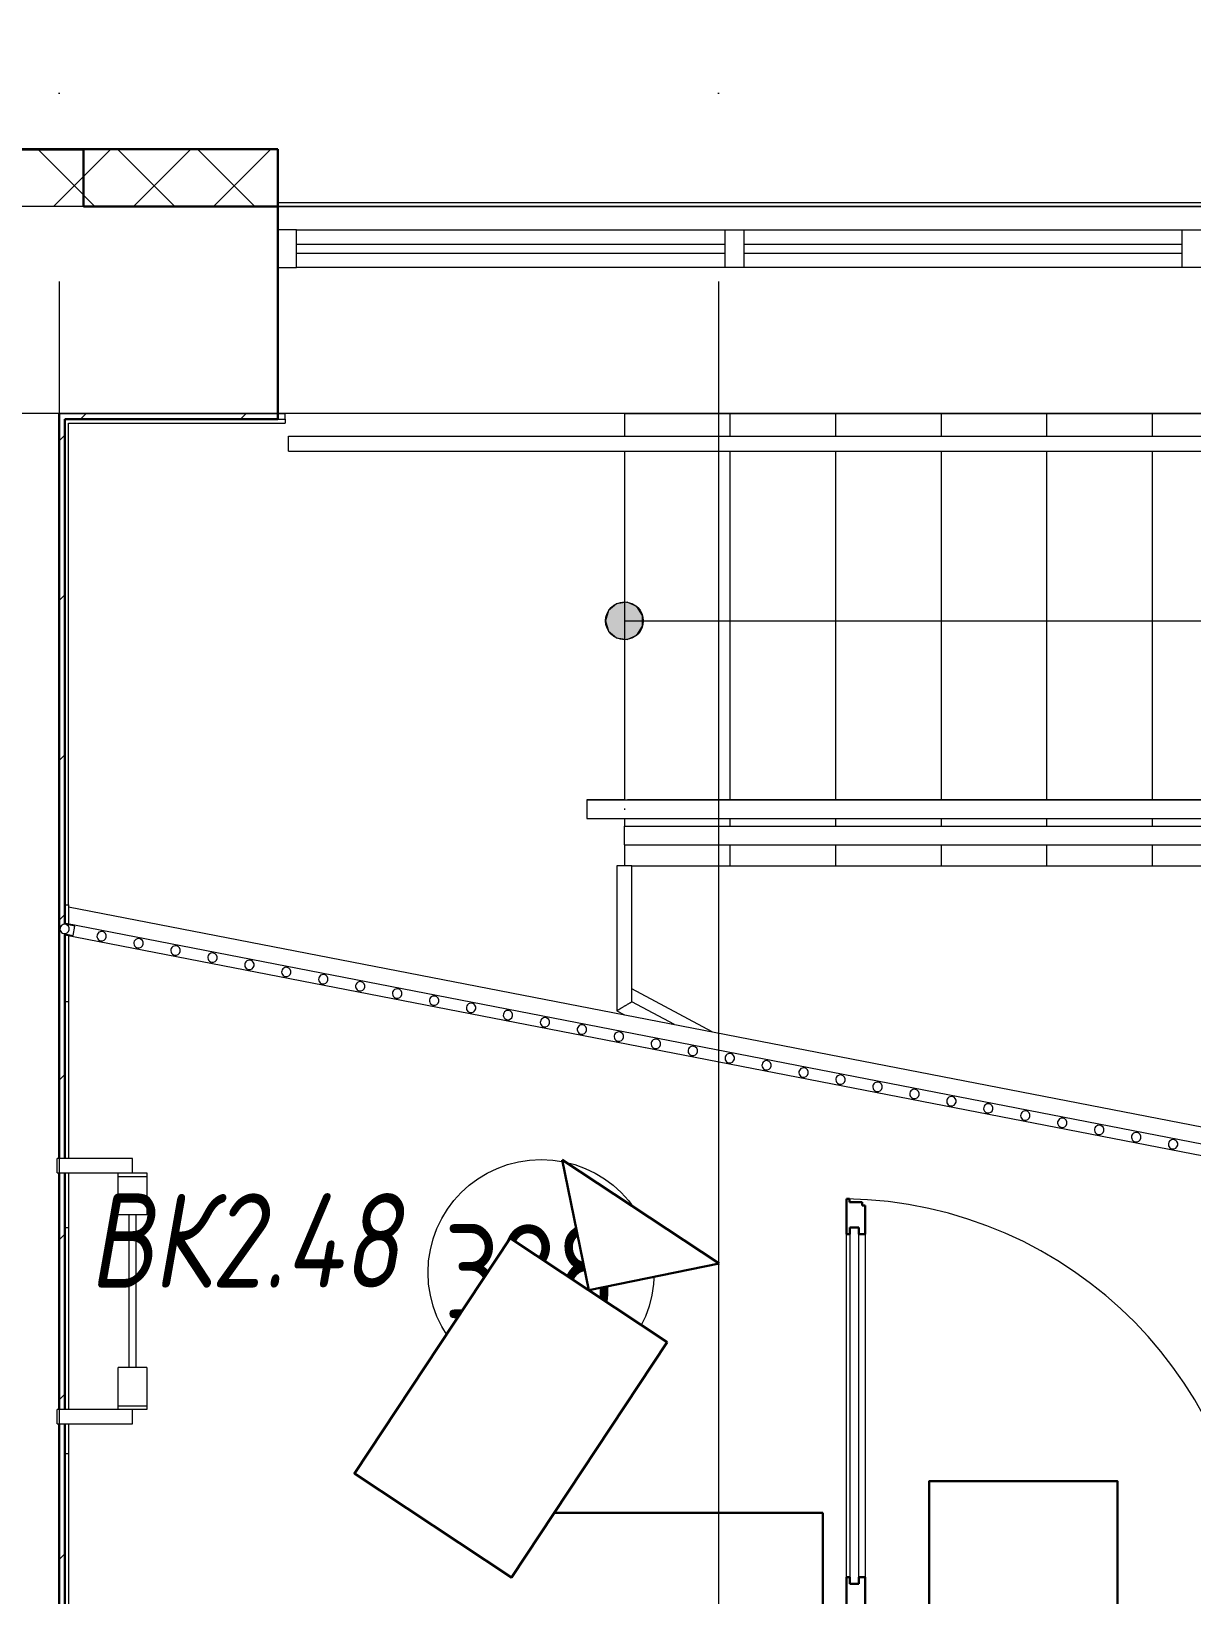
# Model space of a CAD drawing. Header units: millimetres. Extents: x -495897 to 1376592, y -28539 to 470976.
# Drawn here: x 274066 to 277144, y 386500 to 390650 of the extents above; entities that cross this region are included whole.
import ezdxf
from ezdxf.enums import TextEntityAlignment as Align

# ---------------------------------------------------------------- set-up
doc = ezdxf.new("R2010")
doc.units = ezdxf.units.MM
doc.set_wipeout_variables(frame=1)
doc.linetypes.add('ADSK_Линия сетки', pattern=[25, 20, -2.5, 0, -2.5])
for name, color, linetype, lineweight in [('RC-Видеонаблюдение', 5, 'Continuous', 30), ('RC-Линии_связи-Адресные', 5, 'Continuous', 30), ('Витраж', 7, 'Continuous', 9), ('Двери', 252, 'Continuous', 9), ('Лестницы', 252, 'Continuous', 9), ('Марки помещений', 252, 'Continuous', 20), ('Оборудование', 8, 'Continuous', 18), ('Ограждение', 252, 'Continuous', 9), ('Оси', 252, 'Continuous', 9), ('Панели витража', 252, 'Continuous', 9), ('Перекрытие', 252, 'Continuous', 18), ('Стены внутренние', 7, 'Continuous', 18), ('Стены наружные', 7, 'Continuous', 18), ('Стены штриховка', 7, 'Continuous', 9), ('Стрелки вверх', 7, 'Continuous', 18)]:
    doc.layers.add(name, color=color, linetype=linetype, lineweight=lineweight)
doc.layers.add('RC-Позиционные_обозначения', color=7, linetype='Continuous')
doc.layers.add('Двери открывание', color=7, linetype='Continuous', lineweight=9, true_color=0xc0c0c0)
doc.styles.add('GOST Common_2', font='', dxfattribs={"width": 0.9, "height": 250})
doc.styles.add('RubezhCAD', font='', dxfattribs={"oblique": 10})
doc.styles.get("Standard").update_dxf_attribs({"font": ''})
doc.styles.get('GOST Common_2').set_extended_font_data('GOST type B')
doc.styles.get('RubezhCAD').set_extended_font_data('GOST type A')
doc.styles.get('Standard').set_extended_font_data('GOST type B')

# ---------------------------------------------------------------- blocks, each defined once
blk = doc.blocks.new('RC-UGO-CAM-01')
blk.add_attdef('PSTN', text='', height=2.5).set_placement((4.626, 3.284), align=Align.BOTTOM_LEFT)
at = {"color": 1}
blk.add_wipeout([(3.743, 0), (6.243, 2.499), (6.243, -2.499)], dxfattribs=at)
blk.add_line((6.243, 2.499), (6.243, -2.499), dxfattribs=at)
blk.add_wipeout([(-3.743, -2.499), (-3.741, 2.497), (3.743, 2.499), (3.743, -2.499)], dxfattribs=at)
for q in [(6.243, 2.499), (6.243, -2.499)]:
    blk.add_line((3.743, 0), q, dxfattribs=at)
blk.add_lwpolyline([(3.743, -2.499), (3.743, 2.499), (-3.743, 2.499), (-3.743, -2.499), (3.743, -2.499)], close=True, dxfattribs=at)
blk = doc.blocks.new('3 этаж')
at = {"layer": 'Стрелки вверх', "true_color": 0x636466}
h = blk.add_hatch(color=251, dxfattribs=at)
edge = h.paths.add_edge_path()
edge.add_arc((276395.8, 28686.6), 50, 0, 360)
blk.add_hatch(color=251, dxfattribs=at).paths.add_polyline_path([(276402.9, 28637.1), (276428.5, 28648.8), (276443.8, 28672.5), (276443.8, 28700.6), (276428.5, 28724.3), (276402.9, 28736), (276375, 28732), (276353.7, 28713.6), (276345.8, 28686.6), (276353.7, 28659.5), (276375, 28641.1)])
at = {"layer": 'Витраж', "color": 251, "lineweight": 18, "true_color": 0x636466}
for p, q in [((275525.9, 29724.1), (275475.9, 29724.1)), ((275475.9, 29624.1), (275475.9, 29724.1)), ((275525.9, 29624.1), (275525.9, 29724.1)), ((275475.9, 29624.1), (275525.9, 29624.1))]:
    blk.add_line(p, q, dxfattribs=at)
at = {"layer": 'Витраж', "color": 251, "true_color": 0x636466}
for p, q in [((275525.9, 29724.1), (276663.4, 29724.1)), ((276713.4, 29724.1), (277875.9, 29724.1)), ((276663.4, 29624.1), (275525.9, 29624.1)), ((277875.9, 29624.1), (276713.4, 29624.1))]:
    blk.add_line(p, q, dxfattribs=at)
at = {"layer": 'Витраж', "color": 251, "lineweight": 18, "true_color": 0x636466, "extrusion": (0, 0, -1)}
for p, q in [((276663.4, 29624.1), (276663.4, 29724.1)), ((276663.4, 29724.1), (276713.4, 29724.1)), ((276713.4, 29624.1), (276713.4, 29724.1)), ((277875.9, 29624.1), (277875.9, 29724.1)), ((277875.9, 29724.1), (277925.9, 29724.1)), ((276713.4, 29624.1), (276663.4, 29624.1)), ((277925.9, 29624.1), (277875.9, 29624.1))]:
    blk.add_line(p, q, dxfattribs=at)
at = {"layer": 'Двери', "color": 251, "lineweight": 30, "true_color": 0x636466}
for p, q in [((276984.8, 27152.6), (276992.8, 27152.6)), ((276984.8, 27058.6), (276984.8, 27152.6)), ((276992.8, 27152.6), (276992.8, 27143.6)), ((276992.8, 27143.6), (277026.8, 27143.6)), ((277026.8, 27143.6), (277026.8, 27134.6)), ((277026.8, 27134.6), (277034.8, 27134.6)), ((277034.8, 27134.6), (277034.8, 27058.6)), ((276993.8, 27058.6), (276984.8, 27058.6)), ((276993.8, 27076.6), (276993.8, 27058.6)), ((277017.8, 27076.6), (276993.8, 27076.6)), ((277017.8, 27058.6), (277017.8, 27076.6)), ((277034.8, 27058.6), (277017.8, 27058.6)), ((276984.8, 26054.6), (276984.8, 26148.6)), ((276993.8, 26148.6), (276984.8, 26148.6)), ((276993.8, 26130.6), (276993.8, 26148.6)), ((277017.8, 26148.6), (277017.8, 26130.6)), ((277034.8, 26148.6), (277017.8, 26148.6)), ((277034.8, 26148.6), (277034.8, 26072.6)), ((277017.8, 26130.6), (276993.8, 26130.6))]:
    blk.add_line(p, q, dxfattribs=at)
at = {"layer": 'Двери', "color": 251, "true_color": 0x636466}
for p, q in [((276984.8, 26148.6), (276984.8, 27058.6)), ((276993.8, 27076.6), (276993.8, 26130.6)), ((277017.8, 27076.6), (276993.8, 27076.6)), ((277017.8, 26130.6), (277017.8, 27076.6)), ((277034.8, 27058.6), (277034.8, 26148.6)), ((276993.8, 26130.6), (277017.8, 26130.6))]:
    blk.add_line(p, q, dxfattribs=at)
at = {"layer": 'Двери открывание', "color": 251, "true_color": 0x636466}
blk.add_arc((276966.8, 26054.6), 1098, 0, 89.0607, dxfattribs=at)
at = {"layer": 'Лестницы', "color": 251, "true_color": 0x636466}
for p, q in [((276395.8, 29236.6), (276395.8, 29176.6)), ((276395.8, 29236.6), (276675.8, 29236.6)), ((276395.8, 29236.6), (276395.8, 29176.6)), ((276675.8, 29236.6), (276955.8, 29236.6)), ((276675.8, 29236.6), (276675.8, 29176.6)), ((276675.8, 29236.6), (276675.8, 29176.6)), ((276955.8, 29236.6), (277235.8, 29236.6)), ((276955.8, 29236.6), (276955.8, 29176.6)), ((276955.8, 29236.6), (276955.8, 29176.6)), ((277235.8, 29236.6), (277515.8, 29236.6)), ((277235.8, 29236.6), (277235.8, 29176.6)), ((277235.8, 29236.6), (277235.8, 29176.6)), ((277515.8, 29236.6), (277795.8, 29236.6)), ((277515.8, 29236.6), (277515.8, 29176.6)), ((277515.8, 29236.6), (277515.8, 29176.6)), ((277795.8, 29236.6), (278075.8, 29236.6)), ((277795.8, 29236.6), (277795.8, 29176.6)), ((277795.8, 29236.6), (277795.8, 29176.6)), ((276395.8, 29136.6), (276395.8, 28211.6)), ((276395.8, 29136.6), (276395.8, 28211.6)), ((276675.8, 29136.6), (276675.8, 28211.6)), ((276675.8, 29136.6), (276675.8, 28211.6)), ((276955.8, 29136.6), (276955.8, 28211.6)), ((276955.8, 29136.6), (276955.8, 28211.6)), ((277235.8, 29136.6), (277235.8, 28211.6)), ((277235.8, 29136.6), (277235.8, 28211.6)), ((277515.8, 29136.6), (277515.8, 28211.6)), ((277515.8, 29136.6), (277515.8, 28211.6)), ((277795.8, 29136.6), (277795.8, 28211.6)), ((277795.8, 29136.6), (277795.8, 28211.6)), ((276395.8, 28161.6), (276395.8, 28141.6)), ((276395.8, 28161.6), (276395.8, 28141.6)), ((276675.8, 28161.6), (276675.8, 28141.6)), ((276675.8, 28161.6), (276675.8, 28141.6)), ((276955.8, 28161.6), (276955.8, 28141.6)), ((276955.8, 28161.6), (276955.8, 28141.6)), ((277235.8, 28161.6), (277235.8, 28141.6)), ((277235.8, 28161.6), (277235.8, 28141.6)), ((277515.8, 28161.6), (277515.8, 28141.6)), ((277515.8, 28161.6), (277515.8, 28141.6)), ((277795.8, 28161.6), (277795.8, 28141.6)), ((277795.8, 28161.6), (277795.8, 28141.6)), ((276395.8, 28091.6), (276395.8, 28036.6)), ((276395.8, 28091.6), (276395.8, 28036.6)), ((276675.8, 28091.6), (276675.8, 28036.6)), ((276675.8, 28091.6), (276675.8, 28036.6)), ((276955.8, 28091.6), (276955.8, 28036.6)), ((276955.8, 28091.6), (276955.8, 28036.6)), ((277235.8, 28091.6), (277235.8, 28036.6)), ((277235.8, 28091.6), (277235.8, 28036.6)), ((277515.8, 28091.6), (277515.8, 28036.6)), ((277515.8, 28091.6), (277515.8, 28036.6)), ((277795.8, 28091.6), (277795.8, 28036.6)), ((277795.8, 28091.6), (277795.8, 28036.6)), ((276415.8, 28036.6), (276675.8, 28036.6)), ((276675.8, 28036.6), (276955.8, 28036.6)), ((276955.8, 28036.6), (277235.8, 28036.6)), ((277235.8, 28036.6), (277515.8, 28036.6)), ((277515.8, 28036.6), (277795.8, 28036.6)), ((277795.8, 28036.6), (278075.8, 28036.6))]:
    blk.add_line(p, q, dxfattribs=at)
at = {"layer": 'Марки помещений', "color": 251, "true_color": 0x636466}
blk.add_circle((276174.9, 26956.9), 300, dxfattribs=at)
at = {"layer": 'Оборудование', "color": 251, "true_color": 0x636466}
for p, q in [((275090.8, 27259.2), (274890.6, 27259.2)), ((274890.6, 27221.1), (274890.6, 27259.2)), ((275090.8, 27221.1), (275090.8, 27259.2)), ((274890.6, 27221.1), (275052.7, 27221.1)), ((275052.7, 27211.1), (275052.7, 27221.1)), ((275052.7, 27221.1), (275128.9, 27221.1)), ((275052.7, 27109.5), (275052.7, 27211.1)), ((275128.9, 27211.1), (275052.7, 27211.1)), ((275128.9, 27221.1), (275128.9, 27211.1)), ((275128.9, 27211.1), (275128.9, 27109.5)), ((275128.9, 27109.5), (275052.7, 27109.5)), ((275080.8, 27109.5), (275080.8, 26704.5)), ((275100.8, 26704.5), (275100.8, 27109.5)), ((275052.7, 26602.9), (275052.7, 26704.5)), ((275128.9, 26704.5), (275052.7, 26704.5)), ((275128.9, 26704.5), (275128.9, 26602.9)), ((275052.7, 26592.9), (275052.7, 26602.9)), ((275052.7, 26602.9), (275128.9, 26602.9)), ((275128.9, 26602.9), (275128.9, 26592.9)), ((275052.7, 26592.9), (274890.6, 26592.9)), ((274890.6, 26554.8), (274890.6, 26592.9)), ((275128.9, 26592.9), (275052.7, 26592.9)), ((275090.8, 26554.8), (275090.8, 26592.9)), ((274890.6, 26554.8), (275090.8, 26554.8))]:
    blk.add_line(p, q, dxfattribs=at)
at = {"layer": 'Ограждение', "color": 251, "true_color": 0x636466}
for p, q in [((275475.9, 29221.6), (275495.8, 29221.6)), ((275495.8, 29221.6), (275495.8, 29211.6)), ((274920.8, 29211.6), (275495.8, 29211.6)), ((274920.8, 27932.4), (274920.8, 29211.6)), ((275504.8, 29176.6), (275929.9, 29176.6)), ((275504.8, 29136.6), (275504.8, 29176.6)), ((275929.9, 29176.6), (276115.8, 29176.6)), ((276115.8, 29176.6), (279755.8, 29176.6)), ((275504.8, 29136.6), (275929.9, 29136.6)), ((275929.9, 29136.6), (276115.8, 29136.6)), ((276115.8, 29136.6), (279755.8, 29136.6)), ((276396.2, 28211.6), (276295.8, 28211.6)), ((276295.8, 28211.6), (276295.8, 28161.6)), ((276295.8, 28211.6), (276395.8, 28211.6)), ((276295.8, 28188.9), (276295.8, 28184.2)), ((276395.8, 28211.6), (279755.8, 28211.6)), ((279763.6, 28211.6), (276403.6, 28211.6)), ((276295.8, 28161.6), (276396.2, 28161.6)), ((276295.8, 28161.6), (276395.8, 28161.6)), ((276395.8, 28161.6), (279755.8, 28161.6)), ((276395.8, 28141.6), (279755.8, 28141.6)), ((276395.8, 28091.6), (276395.8, 28141.6)), ((276403.6, 28161.6), (279763.6, 28161.6)), ((276395.8, 28091.6), (279755.8, 28091.6)), ((276375.8, 28036.6), (276375.8, 27651.5)), ((276415.8, 28036.6), (276375.8, 28036.6)), ((276415.8, 27675.5), (276415.8, 28036.6)), ((274910.8, 27932.4), (274920.8, 27932.4)), ((274920.8, 27932.4), (274920.8, 27882.1)), ((274910.8, 27853.5), (279320.3, 26996.4)), ((274913.6, 27883.5), (274913.3, 27881.5)), ((279323.2, 27026.4), (274913.6, 27883.5)), ((274920.8, 27851.6), (274920.8, 27259.2)), ((276375.8, 27651.5), (276395.8, 27640.8)), ((276528.6, 27615), (276415.8, 27675.5)), ((274920.8, 27221.2), (274920.8, 26592.9)), ((274920.8, 26554.9), (274920.8, 26061.6))]:
    blk.add_line(p, q, dxfattribs=at)
at = {"layer": 'Ограждение', "color": 251, "lineweight": 18, "true_color": 0x636466}
for p, q in [((274910.8, 27856.1), (274932.9, 27851.8)), ((274937.7, 27876.3), (274913.2, 27881.1)), ((274932.9, 27851.8), (274937.7, 27876.3))]:
    blk.add_line(p, q, dxfattribs=at)
at = {"layer": 'Ограждение', "color": 251, "linetype": 'Continuous', "true_color": 0x636466}
for p, q in [((274910.8, 27676.3), (274920.1, 27676.3)), ((274910.8, 27076.3), (274920.8, 27076.3)), ((274910.8, 26476.3), (274920.8, 26476.3))]:
    blk.add_line(p, q, dxfattribs=at)
at = {"layer": 'Ограждение', "color": 251, "lineweight": 18, "true_color": 0x636466}
for centre, start, end in [((274910.8, 27868.8), 79, 259), ((274910.8, 27868.8), 259, 79), ((275008.8, 27849.7), 79, 259), ((275008.8, 27849.7), 259, 79), ((275106.8, 27830.7), 79, 259), ((275106.8, 27830.7), 259, 79), ((275204.8, 27811.6), 79, 259), ((275204.8, 27811.6), 259, 79), ((275302.9, 27792.6), 79, 259), ((275302.9, 27792.6), 259, 79), ((275400.9, 27773.5), 79, 259), ((275400.9, 27773.5), 259, 79), ((275498.9, 27754.5), 79, 259), ((275498.9, 27754.5), 259, 79), ((275596.9, 27735.4), 79, 259), ((275596.9, 27735.4), 259, 79), ((275695, 27716.4), 79, 259), ((275695, 27716.4), 259, 79), ((275793, 27697.3), 79, 259), ((275793, 27697.3), 259, 79), ((275891, 27678.3), 79, 259), ((275891, 27678.3), 259, 79), ((275989, 27659.2), 79, 259), ((275989, 27659.2), 259, 79), ((276087, 27640.2), 79, 259), ((276087, 27640.2), 259, 79), ((276185.1, 27621.1), 79, 259), ((276185.1, 27621.1), 259, 79), ((276283.1, 27602), 79, 259), ((276283.1, 27602), 259, 79), ((276381.1, 27583), 79, 259), ((276381.1, 27583), 259, 79), ((276479.1, 27563.9), 79, 259), ((276479.1, 27563.9), 259, 79), ((276577.2, 27544.9), 79, 259), ((276577.2, 27544.9), 259, 79), ((276675.2, 27525.8), 79, 259), ((276675.2, 27525.8), 259, 79), ((276773.2, 27506.8), 79, 259), ((276773.2, 27506.8), 259, 79), ((276871.2, 27487.7), 79, 259), ((276871.2, 27487.7), 259, 79), ((276969.2, 27468.7), 79, 259), ((276969.2, 27468.7), 259, 79), ((277067.3, 27449.6), 79, 259), ((277067.3, 27449.6), 259, 79), ((277165.3, 27430.6), 79, 259), ((277165.3, 27430.6), 259, 79), ((277263.3, 27411.5), 79, 259), ((277263.3, 27411.5), 259, 79), ((277361.3, 27392.5), 79, 259), ((277361.3, 27392.5), 259, 79), ((277459.4, 27373.4), 79, 259), ((277459.4, 27373.4), 259, 79), ((277557.4, 27354.3), 79, 259), ((277557.4, 27354.3), 259, 79), ((277655.4, 27335.3), 79, 259), ((277655.4, 27335.3), 259, 79), ((277753.4, 27316.2), 79, 259), ((277753.4, 27316.2), 259, 79), ((277851.4, 27297.2), 79, 259), ((277851.4, 27297.2), 259, 79)]:
    blk.add_arc(centre, 12.5, start, end, dxfattribs=at)
at = {"layer": 'Ограждение', "color": 251, "true_color": 0x636466}
blk.add_open_spline([(276395.8, 28188.5), (276395.8, 28187.8), (276395.8, 28186.6), (276395.8, 28185.3), (276395.8, 28184.6)], degree=3, dxfattribs=at)
blk.add_open_spline([(276415.8, 27675.5), (276415.8, 27675.5), (276415.3, 27675.2), (276413.6, 27674.2), (276411.7, 27673), (276410, 27672), (276408, 27670.8), (276405.8, 27669.5), (276403.5, 27668.1), (276401, 27666.6), (276398.4, 27665.1), (276395.8, 27663.5), (276393.2, 27661.9), (276390.6, 27660.4), (276388.1, 27658.9), (276385.8, 27657.5), (276383.6, 27656.2), (276381.6, 27655), (276379.9, 27654), (276377.9, 27652.8), (276376.2, 27651.8), (276375.8, 27651.5), (276375.8, 27651.5)], degree=3, knots=[0, 0, 0, 0, 0.083333, 0.166667, 0.208333, 0.25, 0.291667, 0.333333, 0.375, 0.416667, 0.458333, 0.5, 0.541667, 0.583333, 0.625, 0.666667, 0.708333, 0.75, 0.791667, 0.833333, 0.916667, 1, 1, 1, 1], dxfattribs=at)
at = {"layer": 'Оси', "color": 251, "linetype": 'ADSK_Линия сетки', "ltscale": 200, "true_color": 0x636466}
for p, q in [((274895.8, 34587.2), (274895.8, -31389.6)), ((276645.8, 34587.2), (276645.8, -31389.6)), ((308795.8, 29236.6), (237073.5, 29236.6))]:
    blk.add_line(p, q, dxfattribs=at)
at = {"layer": 'Панели витража', "color": 251, "lineweight": 18, "true_color": 0x636466}
for p, q in [((275525.9, 29686.6), (276663.4, 29686.6)), ((275525.9, 29661.6), (275525.9, 29686.6)), ((276663.4, 29661.6), (276663.4, 29686.6)), ((276713.4, 29686.6), (277875.9, 29686.6)), ((276713.4, 29661.6), (276713.4, 29686.6)), ((277875.9, 29661.6), (277875.9, 29686.6)), ((276663.4, 29661.6), (275525.9, 29661.6)), ((277875.9, 29661.6), (276713.4, 29661.6))]:
    blk.add_line(p, q, dxfattribs=at)
at = {"layer": 'Перекрытие', "color": 251, "true_color": 0x636466}
for p, q in [((276395.8, 29236.6), (275495.8, 29236.6)), ((274920.8, 27927.5), (279504.3, 27036.6)), ((276628.2, 27595.6), (276415.7, 27709.5))]:
    blk.add_line(p, q, dxfattribs=at)
at = {"layer": 'Стены внутренние', "color": 251, "lineweight": 30, "true_color": 0x636466}
for p, q in [((275475.9, 29938.6), (273245.8, 29938.6)), ((275475.9, 29236.6), (275475.9, 29938.6)), ((275475.9, 29786.6), (274960.8, 29786.6)), ((274895.8, 29236.6), (274895.8, 27259.2)), ((274895.8, 27221.1), (274895.8, 26592.9))]:
    blk.add_line(p, q, dxfattribs=at)
at = {"layer": 'Стены внутренние', "color": 251, "linetype": 'Continuous', "lineweight": 9, "true_color": 0x636466}
for p, q in [((274958.8, 29818.7), (274840.9, 29936.6)), ((274962.8, 29867.9), (275031.4, 29936.6)), ((275203.1, 29786.6), (275053.1, 29936.6)), ((275093.5, 29786.6), (275243.5, 29936.6)), ((275415.2, 29786.6), (275265.2, 29936.6)), ((275305.7, 29786.6), (275455.7, 29936.6)), ((275444.1, 29938.6), (275442.9, 29936.6)), ((274958.8, 29908.3), (274960.8, 29908.3)), ((274960.8, 29908.3), (274962.8, 29908.3)), ((274881.4, 29786.6), (274958.8, 29863.9)), ((274990.9, 29786.6), (274962.8, 29814.7))]:
    blk.add_line(p, q, dxfattribs=at)
at = {"layer": 'Стены внутренние', "color": 251, "true_color": 0x636466}
for p, q in [((274960.8, 29786.6), (273245.8, 29786.6)), ((275475.9, 29786.6), (282640.8, 29786.6)), ((274895.8, 29236.6), (275475.9, 29236.6))]:
    blk.add_line(p, q, dxfattribs=at)
at = {"layer": 'Стены наружные', "color": 251, "true_color": 0x636466}
for p, q in [((275475.9, 29796.6), (280285.9, 29796.6)), ((280285.9, 29786.6), (275475.9, 29786.6)), ((275475.9, 29236.6), (275495.8, 29236.6)), ((275495.8, 29221.6), (275495.8, 29236.6))]:
    blk.add_line(p, q, dxfattribs=at)
at = {"layer": 'Стены наружные', "color": 251, "lineweight": 30, "true_color": 0x636466}
for p, q in [((274910.8, 29221.6), (275475.9, 29221.6)), ((274910.8, 29221.6), (274910.8, 27880.6)), ((275475.9, 29221.6), (275475.9, 29236.6)), ((274910.8, 27857), (274910.8, 27259.2)), ((274910.8, 27221.2), (274910.8, 26592.9)), ((274895.8, 25916.6), (274895.8, 26554.8)), ((274910.8, 26554.9), (274910.8, 26051.6))]:
    blk.add_line(p, q, dxfattribs=at)
at = {"layer": 'Стены наружные', "color": 251, "linetype": 'Continuous', "lineweight": 9, "true_color": 0x636466}
for p, q in [((274952.8, 29221.6), (274967.8, 29236.6)), ((275377.1, 29221.6), (275392.1, 29236.6)), ((274895.8, 29164.5), (274910.8, 29179.5)), ((274895.8, 28740.3), (274910.8, 28755.3)), ((274895.8, 28316), (274910.8, 28331)), ((274895.8, 27891.7), (274910.8, 27906.7)), ((274895.8, 27467.5), (274910.8, 27482.5)), ((274895.8, 27043.2), (274910.8, 27058.2)), ((274895.8, 26618.9), (274910.8, 26633.9)), ((274895.8, 26194.7), (274910.8, 26209.7))]:
    blk.add_line(p, q, dxfattribs=at)
at = {"layer": 'Стены штриховка', "color": 251, "true_color": 0x636466}
for p, q in [((273247.8, 29936.6), (274958.8, 29936.6)), ((274958.8, 29936.6), (274958.8, 29786.6)), ((274960.8, 29786.6), (274960.8, 29938.6)), ((275475.9, 29936.6), (274962.8, 29936.6)), ((274962.8, 29786.6), (274962.8, 29936.6))]:
    blk.add_line(p, q, dxfattribs=at)
at = {"layer": 'Стрелки вверх', "color": 251, "true_color": 0x636466}
for p, q in [((276375, 28732), (276353.7, 28713.6)), ((276402.9, 28736), (276375, 28732)), ((276428.5, 28724.3), (276402.9, 28736)), ((276443.8, 28700.6), (276428.5, 28724.3)), ((276353.7, 28713.6), (276345.8, 28686.6)), ((276345.8, 28686.6), (276353.7, 28659.5)), ((276395.8, 28686.6), (276675.8, 28686.6)), ((276443.8, 28672.5), (276443.8, 28700.6)), ((276675.8, 28686.6), (276955.8, 28686.6)), ((276955.8, 28686.6), (277235.8, 28686.6)), ((277235.8, 28686.6), (277515.8, 28686.6)), ((277515.8, 28686.6), (277795.8, 28686.6)), ((277795.8, 28686.6), (278075.8, 28686.6)), ((276353.7, 28659.5), (276375, 28641.1)), ((276375, 28641.1), (276402.9, 28637.1)), ((276402.9, 28637.1), (276428.5, 28648.8)), ((276428.5, 28648.8), (276443.8, 28672.5))]:
    blk.add_line(p, q, dxfattribs=at)
blk.add_circle((276395.8, 28686.6), 50, dxfattribs=at)
at = {"layer": 'Марки помещений', "color": 251, "true_color": 0x636466, "style": 'GOST Common_2', "width": 0.9}
blk.add_text('328', height=250, dxfattribs=at).set_placement((275916.1, 26834.7))

msp = doc.modelspace()

# ---------------------------------------------------------------- linework, layer by layer
at = {"layer": 'RC-Линии_связи-Адресные'}
for p in [(275453.129, 386717.623), (276165.606, 386427.04), (276165.605, 386717.625)]:
    msp.add_line(p, (276165.605, 386717.625), dxfattribs=at)

# ---------------------------------------------------------------- block references
msp.add_blockref('3 этаж', (-756.474, 360398.765))

# ---------------------------------------------------------------- next in the draw order: block references
at = {"layer": 'RC-Видеонаблюдение'}
ref = msp.add_blockref('RC-UGO-CAM-01', (275338.014, 386996.529), dxfattribs=dict(at, xscale=100, yscale=100, zscale=100, rotation=56.49973792166938))
ref.add_attrib('PSTN', 'ВК2.48', (274219.043, 387315.593), dxfattribs={"layer": 'RC-Позиционные_обозначения', "height": 250, "style": 'RubezhCAD', "oblique": 10})
ref = msp.add_blockref('RC-UGO-CAM-01', (276697.622, 386427.04), dxfattribs=dict(at, xscale=100, yscale=100, zscale=100, rotation=270))
ref.add_attrib('PSTN', 'ВК2.47', (276278.764, 385335.832), dxfattribs={"layer": 'RC-Позиционные_обозначения', "height": 250, "style": 'RubezhCAD', "oblique": 10})

doc.saveas('drawing.dxf')
